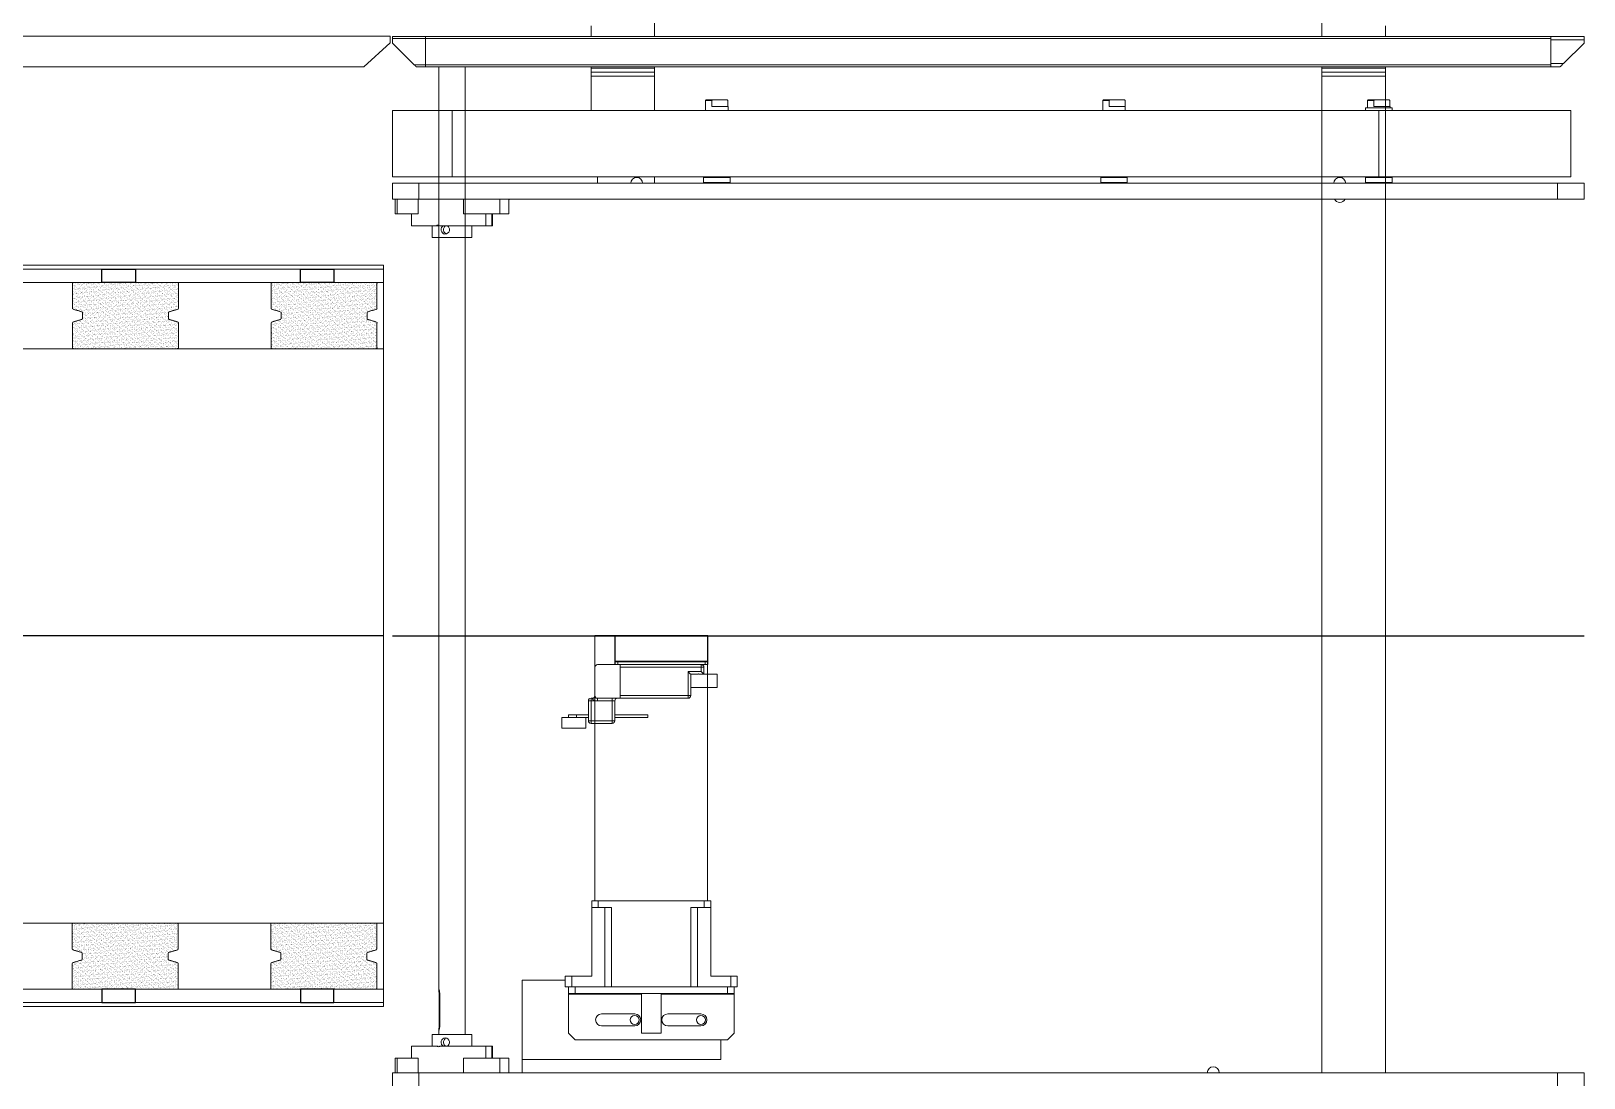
# Model space of a CAD drawing. Header units: millimetres. Extents: x -7602 to 9818, y -387 to 3388.
# Drawn here: x 2206 to 3379, y 15 to 806 of the extents above; entities that cross this region are included whole.
import ezdxf
from ezdxf.lldxf.tags import DXFTag

# ---------------------------------------------------------------- set-up
doc = ezdxf.new("R2010")
doc.units = ezdxf.units.MM
for name, pattern in [('DASHED', [0.75, 0.5, -0.25]), ('DASHED2', [0.375, 0.25, -0.125]), ('HIDDENX2', [0.75, 0.5, -0.25])]:
    doc.linetypes.add(name, pattern=pattern)
for name, color, linetype, lineweight in [('1', 1, 'Continuous', 20), ('2', 5, 'Continuous', 18), ('3', 3, 'HIDDENX2', 18), ('c', 32, 'Continuous', 18), ('LL', 2, 'DASHED', 18), ('空板返回层', 3, 'Continuous', 15), ('粗实线', 7, 'Continuous', 25)]:
    doc.layers.add(name, color=color, linetype=linetype, lineweight=lineweight)
doc.layers.add('l-wire-jj', color=2, linetype='Continuous')
tags = doc.linetypes.add('DIVIDE', pattern=[1.25, 0.5, -0.25, 0, -0.25, 0, -0.25]).pattern_tags.tags
tags[14:15] = [DXFTag(74, 4), DXFTag(75, 0), DXFTag(340, '0'), DXFTag(46, 1.0), DXFTag(50, 0.0), DXFTag(44, 0.0), DXFTag(45, 0.0)]
tags[12:13] = [DXFTag(74, 4), DXFTag(75, 0), DXFTag(340, '0'), DXFTag(46, 1.0), DXFTag(50, 0.0), DXFTag(44, 0.0), DXFTag(45, 0.0)]
tags[10:11] = [DXFTag(74, 4), DXFTag(75, 0), DXFTag(340, '0'), DXFTag(46, 1.0), DXFTag(50, 0.0), DXFTag(44, 0.0), DXFTag(45, 0.0)]
tags[8:9] = [DXFTag(74, 4), DXFTag(75, 0), DXFTag(340, '0'), DXFTag(46, 1.0), DXFTag(50, 0.0), DXFTag(44, 0.0), DXFTag(45, 0.0)]
tags[6:7] = [DXFTag(74, 4), DXFTag(75, 0), DXFTag(340, '0'), DXFTag(46, 1.0), DXFTag(50, 0.0), DXFTag(44, 0.0), DXFTag(45, 0.0)]
tags[4:5] = [DXFTag(74, 4), DXFTag(75, 0), DXFTag(340, '0'), DXFTag(46, 1.0), DXFTag(50, 0.0), DXFTag(44, 0.0), DXFTag(45, 0.0)]

# ---------------------------------------------------------------- blocks, each defined once
blk = doc.blocks.new('rthryth')
at = {"color": 7, "linetype": 'Continuous', "lineweight": 15}
for p, q in [((40998.2, 46768.9, -909), (40998.2, 46793.9, -909)), ((40998.2, 46793.9, -909), (40999.7, 46793.9, -909)), ((40999.7, 46768.9, -909), (40999.7, 46793.9, -909)), ((40999.7, 46793.9, -909), (41003.2, 46793.9, -909)), ((41019.7, 46777.4, -909), (41003.2, 46793.9, -909)), ((41054.2, 46793.9, -909), (41104.2, 46793.9, -909)), ((41054.2, 46793.9, -909), (41054.2, 46748.9, -909)), ((41104.2, 46793.9, -909), (41104.2, 46748.9, -909)), ((41121.2, 46793.9, -909), (41109.2, 46793.9, -909)), ((41109.2, 46793.9, -909), (41109.2, 46773.9, -909)), ((41121.2, 46773.9, -909), (41121.2, 46793.9, -909)), ((41121.2, 46791.8, -909), (41132.2, 46791.8, -909)), ((41121.2, 46790.3, -909), (41132.2, 46790.3, -909)), ((41132.2, 46790.3, -909), (41132.2, 46791.8, -909)), ((41132.2, 46774.4, -909), (41132.2, 46790.3, -909)), ((41770.2, 46791.8, -909), (41781.2, 46791.8, -909)), ((41770.2, 46791.8, -909), (41770.2, 46790.3, -909)), ((41781.2, 46790.3, -909), (41770.2, 46790.3, -909)), ((41770.2, 46790.3, -909), (41770.2, 46774.4, -909)), ((41793.2, 46793.9, -909), (41781.2, 46793.9, -909)), ((41781.2, 46793.9, -909), (41781.2, 46773.9, -909)), ((41019.7, 46768.9, -909), (41019.7, 46777.4, -909)), ((41021.2, 46768.9, -909), (41021.2, 46775.9, -909)), ((41132.2, 46779.4, -909), (41141.2, 46779.4, -909)), ((41141.2, 46760.7, -909), (41141.2, 46779.4, -909)), ((41761.2, 46779.4, -909), (41770.2, 46779.4, -909)), ((41761.2, 46779.4, -909), (41761.2, 46760.7, -909)), ((40998.2, 46768.9, -909), (40999.7, 46768.9, -909)), ((40999.7, 46768.9, -909), (40998.2, 46768.9, -909)), ((40998.2, 46768.9, -909), (40998.2, 45918.9, -909)), ((40999.7, 46768.9, -909), (41019.7, 46768.9, -909)), ((40999.7, 46768.9, -909), (40999.7, 45918.9, -909)), ((41019.7, 46768.9, -909), (41021.2, 46768.9, -909)), ((41019.7, 46768.9, -909), (41019.7, 45918.9, -909)), ((41021.2, 46768.9, -909), (41019.7, 46768.9, -909)), ((41021.2, 46768.9, -909), (41021.2, 45918.9, -909)), ((41109.2, 46773.9, -909), (41121.2, 46773.9, -909)), ((41109.2, 45913.9, -909), (41109.2, 46773.9, -909)), ((41121.2, 46774.4, -909), (41132.2, 46774.4, -909)), ((41121.2, 45913.9, -909), (41121.2, 46773.9, -909)), ((41141.2, 46763.9, -909), (41150.2, 46763.9, -909)), ((41150.2, 46763.9, -909), (41150.2, 46733.9, -909)), ((41752.2, 46763.9, -909), (41761.2, 46763.9, -909)), ((41752.2, 46734.9, -909), (41752.2, 46763.9, -909)), ((41781.2, 46774.4, -909), (41770.2, 46774.4, -909)), ((41781.2, 46773.9, -909), (41793.2, 46773.9, -909)), ((41781.2, 45913.9, -909), (41781.2, 46773.9, -909)), ((41021.2, 46758.9, -909), (41718.3, 46758.9, -909)), ((41104.2, 46758.9, -909), (41109.2, 46758.9, -909)), ((41141.2, 46759.3, -909), (41141.2, 46760.7, -909)), ((41141.2, 46723.3, -909), (41141.2, 46758, -909)), ((41721.2, 46758.7, -909), (41746.2, 46758.7, -909)), ((41746.2, 46758.2, -909), (41721.2, 46758.2, -909)), ((41749, 46758.9, -909), (41752.2, 46758.9, -909)), ((41761.2, 46760.7, -909), (41761.2, 46759.3, -909)), ((41761.2, 46758, -909), (41761.2, 46723.3, -909)), ((41054.2, 46748.9, -909), (41104.2, 46748.9, -909)), ((41054.2, 46748.9, -909), (41054.2, 46048.9, -909)), ((41104.2, 46748.9, -909), (41104.2, 46048.9, -909)), ((41121.2, 46740.3, -909), (41132.2, 46740.3, -909)), ((41132.2, 46712.7, -909), (41132.2, 46740.3, -909)), ((41781.2, 46740.3, -909), (41770.2, 46740.3, -909)), ((41770.2, 46740.3, -909), (41770.2, 46712.7, -909)), ((41752.2, 46738.9, -909), (41021.2, 46738.9, -909)), ((41150.2, 46733.9, -909), (41141.2, 46733.9, -909)), ((41752.2, 46733.9, -909), (41752.2, 46734.9, -909)), ((41761.2, 46733.9, -909), (41752.2, 46733.9, -909)), ((41141.2, 46723.3, -909), (41132.2, 46723.3, -909)), ((41141.2, 46718.7, -909), (41132.2, 46718.7, -909)), ((41141.2, 46718.4, -909), (41132.2, 46718.4, -909)), ((41141.2, 46718.7, -909), (41141.2, 46723.3, -909)), ((41141.2, 46718.4, -909), (41141.2, 46718.7, -909)), ((41770.2, 46723.3, -909), (41761.2, 46723.3, -909)), ((41761.2, 46718.7, -909), (41761.2, 46723.3, -909)), ((41770.2, 46718.7, -909), (41761.2, 46718.7, -909)), ((41761.2, 46718.7, -909), (41761.2, 46718.4, -909)), ((41770.2, 46718.4, -909), (41761.2, 46718.4, -909)), ((41121.2, 46712.7, -909), (41132.2, 46712.7, -909)), ((41132.2, 46706.1, -909), (41121.2, 46706.1, -909)), ((41132.2, 46706.1, -909), (41132.2, 46712.7, -909)), ((41781.2, 46712.7, -909), (41770.2, 46712.7, -909)), ((41770.2, 46712.7, -909), (41770.2, 46706.1, -909)), ((41781.2, 46706.1, -909), (41770.2, 46706.1, -909)), ((41781.2, 46695.9, -909), (41711.2, 46695.9, -909)), ((41711.2, 46663.4, -909), (41711.2, 46695.9, -909)), ((41771.2, 46695.9, -909), (41771.2, 46545.9, -909)), ((41512.8, 46660.9, -909), (41510.8, 46660.9, -909)), ((41510.8, 46660.9, -909), (41510.8, 46654.9, -909)), ((41512.8, 46665.9, -909), (41520.8, 46665.9, -909)), ((41512.8, 46652, -909), (41512.8, 46665.9, -909)), ((41520.8, 46647.9, -909), (41520.8, 46665.9, -909)), ((41708.2, 46663.4, -909), (41716.2, 46663.4, -909)), ((41708.2, 46658.4, -909), (41708.2, 46663.4, -909)), ((41708.2, 46658.4, -909), (41716.2, 46658.4, -909)), ((41708.2, 46643.4, -909), (41708.2, 46658.4, -909)), ((41716.2, 46660.9, -909), (41716.2, 46663.4, -909)), ((41721.2, 46660.9, -909), (41716.2, 46660.9, -909)), ((41716.2, 46660.9, -909), (41716.2, 46655.9, -909)), ((41721.2, 46655.9, -909), (41721.2, 46660.9, -909)), ((41721.2, 46660.9, -909), (41721.9, 46660.9, -909)), ((41721.9, 46660.9, -909), (41751.2, 46660.9, -909)), ((41751.2, 46660.9, -909), (41756.2, 46655.9, -909)), ((41510.8, 46654.9, -909), (41512.8, 46654.9, -909)), ((41510.8, 46645.9, -909), (41510.8, 46654.9, -909)), ((41512.8, 46652, -909), (41512.8, 46645.9, -909)), ((41520.8, 46647.9, -909), (41512.8, 46647.9, -909)), ((41716.2, 46655.9, -909), (41721.2, 46655.9, -909)), ((41716.2, 46655.9, -909), (41716.2, 46540.9, -909)), ((41721.2, 46655.9, -909), (41721.2, 46540.9, -909)), ((41756.2, 46655.9, -909), (41756.2, 46540.9, -909)), ((40998.2, 46643.9, -909), (40990.2, 46643.9, -909)), ((41022.2, 46643.9, -909), (41021.2, 46643.9, -909)), ((41022.2, 46595.9, -909), (41022.2, 46643.9, -909)), ((41025.2, 46643.9, -909), (41022.2, 46643.9, -909)), ((41025.2, 46595.9, -909), (41025.2, 46643.9, -909)), ((41028.2, 46643.9, -909), (41025.2, 46643.9, -909)), ((41028.2, 46595.9, -909), (41028.2, 46643.9, -909)), ((41054.2, 46643.9, -909), (41028.2, 46643.9, -909)), ((41109.2, 46638.9, -909), (41104.2, 46638.9, -909)), ((41450.8, 46640.9, -909), (41651.2, 46640.9, -909)), ((41450.8, 46640.9, -909), (41450.8, 46555.6, -909)), ((41472.8, 46638.9, -909), (41472.8, 46625.6, -909)), ((41474.8, 46640.9, -909), (41496.2, 46640.9, -909)), ((41500.2, 46643.9, -909), (41498.2, 46643.9, -909)), ((41498.2, 46643.9, -909), (41498.2, 46642.9, -909)), ((41500.2, 46638.9, -909), (41498.2, 46638.9, -909)), ((41498.2, 46638.9, -909), (41498.2, 46627.9, -909)), ((41500.2, 46645.9, -909), (41500.2, 46643.9, -909)), ((41510.8, 46645.9, -909), (41500.2, 46645.9, -909)), ((41500.2, 46643.9, -909), (41515.2, 46643.9, -909)), ((41500.2, 46638.9, -909), (41500.2, 46643.9, -909)), ((41500.2, 46627.9, -909), (41500.2, 46638.9, -909)), ((41512.8, 46645.9, -909), (41510.8, 46645.9, -909)), ((41515.2, 46645.9, -909), (41512.8, 46645.9, -909)), ((41515.2, 46645.9, -909), (41515.2, 46643.9, -909)), ((41515.2, 46643.9, -909), (41515.2, 46627.9, -909)), ((41517.2, 46643.9, -909), (41515.2, 46643.9, -909)), ((41517.2, 46627.9, -909), (41517.2, 46643.9, -909)), ((41656.2, 46643.4, -909), (41651.2, 46643.4, -909)), ((41651.2, 46643.4, -909), (41651.2, 46638.4, -909)), ((41651.2, 46638.4, -909), (41656.2, 46638.4, -909)), ((41651.2, 46558.4, -909), (41651.2, 46638.4, -909)), ((41656.2, 46638.4, -909), (41656.2, 46643.4, -909)), ((41656.2, 46643.4, -909), (41708.2, 46643.4, -909)), ((41656.2, 46628.4, -909), (41656.2, 46638.4, -909)), ((41736.7, 46610.9, -909), (41736.7, 46635.9, -909)), ((41745.7, 46635.9, -909), (41745.7, 46610.9, -909)), ((41472.8, 46626, -909), (41450.8, 46626, -909)), ((41450.8, 46625.6, -909), (41453.6, 46625.6, -909)), ((41453.6, 46625.6, -909), (41470.1, 46625.6, -909)), ((41470.1, 46625.6, -909), (41470.8, 46625.6, -909)), ((41470.1, 46625.6, -909), (41470.1, 46555.6, -909)), ((41472.8, 46625.6, -909), (41470.8, 46625.6, -909)), ((41470.8, 46625.6, -909), (41470.8, 46623.6, -909)), ((41470.8, 46623.6, -909), (41472.8, 46623.6, -909)), ((41470.8, 46623.6, -909), (41470.8, 46557.6, -909)), ((41472.8, 46623.6, -909), (41472.8, 46625.6, -909)), ((41472.8, 46623.6, -909), (41472.8, 46557.6, -909)), ((41498.2, 46625.4, -909), (41498.2, 46627.9, -909)), ((41500.2, 46627.9, -909), (41498.2, 46627.9, -909)), ((41498.2, 46625.4, -909), (41498.2, 46621.9, -909)), ((41500.2, 46627.9, -909), (41500.2, 46625.9, -909)), ((41515.2, 46627.9, -909), (41500.2, 46627.9, -909)), ((41500.2, 46625.9, -909), (41510.8, 46625.9, -909)), ((41510.8, 46626, -909), (41512.8, 46626, -909)), ((41510.8, 46600.9, -909), (41510.8, 46626, -909)), ((41512.8, 46626, -909), (41512.8, 46600.9, -909)), ((41512.8, 46625.9, -909), (41515.2, 46625.9, -909)), ((41515.2, 46627.9, -909), (41515.2, 46625.9, -909)), ((41517.2, 46627.9, -909), (41515.2, 46627.9, -909)), ((41656.2, 46633.4, -909), (41716.2, 46633.4, -909)), ((41656.2, 46628.4, -909), (41716.2, 46628.4, -909)), ((41716.2, 46568.4, -909), (41716.2, 46628.4, -909)), ((41474.8, 46621.9, -909), (41472.8, 46621.9, -909)), ((41474.8, 46560.6, -909), (41474.8, 46621.9, -909)), ((41474.8, 46621.9, -909), (41496.2, 46621.9, -909)), ((41496.2, 46621.9, -909), (41496.2, 46570.6, -909)), ((41498.2, 46621.9, -909), (41496.2, 46621.9, -909)), ((41498.2, 46621.3, -909), (41498.2, 46621.9, -909)), ((41498.2, 46570.6, -909), (41498.2, 46616, -909)), ((41512.8, 46600.9, -909), (41510.8, 46600.9, -909)), ((41721.2, 46605.9, -909), (41751.2, 46605.9, -909)), ((41751.2, 46590.9, -909), (41751.2, 46605.9, -909)), ((40998.2, 46595.9, -909), (40946.2, 46595.9, -909)), ((41022.2, 46595.9, -909), (41021.2, 46595.9, -909)), ((41025.2, 46595.9, -909), (41022.2, 46595.9, -909)), ((41028.2, 46595.9, -909), (41025.2, 46595.9, -909)), ((41054.2, 46595.9, -909), (41028.2, 46595.9, -909)), ((41109.2, 46595.9, -909), (41104.2, 46595.9, -909)), ((41751.2, 46590.9, -909), (41721.2, 46590.9, -909)), ((41736.7, 46560.9, -909), (41736.7, 46585.9, -909)), ((41745.7, 46585.9, -909), (41745.7, 46560.9, -909)), ((41496.2, 46570.6, -909), (41478, 46570.6, -909)), ((41478, 46570.6, -909), (41478, 46560.6, -909)), ((41480, 46568.6, -909), (41496.2, 46568.6, -909)), ((41480, 46564.2, -909), (41480, 46568.6, -909)), ((41490, 46568.6, -909), (41490, 46548.6, -909)), ((41496.2, 46568.6, -909), (41496.2, 46570.6, -909)), ((41498.2, 46570.6, -909), (41496.2, 46570.6, -909)), ((41656.2, 46568.4, -909), (41716.2, 46568.4, -909)), ((41656.2, 46558.4, -909), (41656.2, 46568.4, -909)), ((41046.7, 46557.4, -909), (41046.2, 46556.9, -909)), ((41046.2, 46556.9, -909), (41046.2, 46552.2, -909)), ((41046.7, 46552.6, -909), (41046.7, 46557.4, -909)), ((41046.7, 46557.4, -909), (41051.2, 46557.4, -909)), ((41051.2, 46552.6, -909), (41046.7, 46552.6, -909)), ((41051.2, 46557.4, -909), (41054.1, 46557.4, -909)), ((41051.2, 46557.4, -909), (41051.2, 46557.4, -909)), ((41051.2, 46540.4, -909), (41051.2, 46552.6, -909)), ((41054.1, 46540.4, -909), (41054.1, 46557.4, -909)), ((41054.1, 46557, -909), (41054.2, 46557, -909)), ((41104.2, 46558.4, -909), (41104.7, 46558.9, -909)), ((41104.7, 46558.9, -909), (41108.7, 46558.9, -909)), ((41104.7, 46538.9, -909), (41104.7, 46558.9, -909)), ((41108.7, 46558.9, -909), (41109.2, 46558.4, -909)), ((41108.7, 46558.9, -909), (41108.7, 46543, -909)), ((41651.2, 46555.9, -909), (41450.8, 46555.9, -909)), ((41450.8, 46555.6, -909), (41453.6, 46555.6, -909)), ((41453.6, 46555.6, -909), (41470.1, 46555.6, -909)), ((41470.1, 46555.6, -909), (41470.8, 46555.6, -909)), ((41472.8, 46557.6, -909), (41470.8, 46557.6, -909)), ((41470.8, 46557.6, -909), (41470.8, 46555.6, -909)), ((41470.8, 46555.6, -909), (41472.8, 46555.6, -909)), ((41472.8, 46555.6, -909), (41472.8, 46557.6, -909)), ((41474.8, 46560.6, -909), (41472.9, 46560.6, -909)), ((41474.8, 46560.6, -909), (41474.8, 46558.6, -909)), ((41478, 46560.6, -909), (41474.8, 46560.6, -909)), ((41474.8, 46558.6, -909), (41480, 46558.6, -909)), ((41480, 46558.6, -909), (41480, 46561.1, -909)), ((41480, 46548.6, -909), (41480, 46558.6, -909)), ((41656.2, 46558.4, -909), (41651.2, 46558.4, -909)), ((41651.2, 46558.4, -909), (41651.2, 46553.4, -909)), ((41651.2, 46553.4, -909), (41656.2, 46553.4, -909)), ((41656.2, 46563.4, -909), (41716.2, 46563.4, -909)), ((41656.2, 46553.4, -909), (41656.2, 46558.4, -909)), ((41656.2, 46553.4, -909), (41708.2, 46553.4, -909)), ((41708.2, 46538.4, -909), (41708.2, 46553.4, -909)), ((41046.2, 46552.2, -909), (41046.2, 46541, -909)), ((41046.7, 46540.5, -909), (41046.2, 46541, -909)), ((41054.2, 46540.8, -909), (41054.1, 46540.8, -909)), ((41108.7, 46543, -909), (41108.7, 46538.9, -909)), ((41480, 46548.6, -909), (41490, 46548.6, -909)), ((41721.2, 46540.9, -909), (41716.2, 46540.9, -909)), ((41716.2, 46540.9, -909), (41716.2, 46535.9, -909)), ((41721.2, 46535.9, -909), (41721.2, 46540.9, -909)), ((41756.2, 46540.9, -909), (41751.2, 46535.9, -909)), ((41771.2, 46545.9, -909), (41756.2, 46545.9, -909)), ((41046.7, 46540.5, -909), (41051.2, 46540.5, -909)), ((41054.1, 46540.4, -909), (41051.2, 46540.4, -909)), ((41104.7, 46538.9, -909), (41104.2, 46539.4, -909)), ((41108.7, 46538.9, -909), (41104.7, 46538.9, -909)), ((41109.2, 46539.4, -909), (41108.7, 46538.9, -909)), ((41708.2, 46538.4, -909), (41716.2, 46538.4, -909)), ((41708.2, 46533.4, -909), (41708.2, 46538.4, -909)), ((41708.2, 46533.4, -909), (41716.2, 46533.4, -909)), ((41716.2, 46533.4, -909), (41716.2, 46535.9, -909)), ((41716.2, 46535.9, -909), (41721.2, 46535.9, -909)), ((41721.2, 46535.9, -909), (41721.9, 46535.9, -909)), ((41721.9, 46535.9, -909), (41751.2, 46535.9, -909)), ((41046.7, 46257.4, -909), (41046.2, 46256.9, -909)), ((41046.2, 46256.9, -909), (41046.2, 46252.2, -909)), ((41046.2, 46252.2, -909), (41046.2, 46241, -909)), ((41046.7, 46252.6, -909), (41046.7, 46257.4, -909)), ((41046.7, 46257.4, -909), (41051.2, 46257.4, -909)), ((41051.2, 46252.6, -909), (41046.7, 46252.6, -909)), ((41051.2, 46257.4, -909), (41054.1, 46257.4, -909)), ((41051.2, 46257.4, -909), (41051.2, 46257.4, -909)), ((41051.2, 46240.4, -909), (41051.2, 46252.6, -909)), ((41054.1, 46240.4, -909), (41054.1, 46257.4, -909)), ((41054.1, 46257, -909), (41054.2, 46257, -909)), ((41104.2, 46258.4, -909), (41104.7, 46258.9, -909)), ((41104.7, 46258.9, -909), (41108.7, 46258.9, -909)), ((41104.7, 46238.9, -909), (41104.7, 46258.9, -909)), ((41108.7, 46258.9, -909), (41109.2, 46258.4, -909)), ((41108.7, 46258.9, -909), (41108.7, 46243, -909)), ((41046.7, 46240.5, -909), (41046.2, 46241, -909)), ((41046.7, 46240.5, -909), (41051.2, 46240.5, -909)), ((41054.1, 46240.4, -909), (41051.2, 46240.4, -909)), ((41054.2, 46240.8, -909), (41054.1, 46240.8, -909)), ((41104.7, 46238.9, -909), (41104.2, 46239.4, -909)), ((41108.7, 46238.9, -909), (41104.7, 46238.9, -909)), ((41108.7, 46243, -909), (41108.7, 46238.9, -909)), ((41109.2, 46239.4, -909), (41108.7, 46238.9, -909)), ((41054.2, 46148.9, -909), (41054.2, 45903.9, -909)), ((41104.2, 46148.9, -909), (41104.2, 45903.9, -909)), ((40998.2, 46091.9, -909), (40946.2, 46091.9, -909)), ((41022.2, 46091.9, -909), (41021.2, 46091.9, -909)), ((41781.2, 46091.9, -909), (41021.2, 46091.9, -909)), ((41022.2, 46091.9, -909), (41022.2, 46043.9, -909)), ((41025.2, 46091.9, -909), (41022.2, 46091.9, -909)), ((41025.2, 46091.9, -909), (41025.2, 46043.9, -909)), ((41028.2, 46091.9, -909), (41025.2, 46091.9, -909)), ((41028.2, 46091.9, -909), (41028.2, 46043.9, -909)), ((41054.2, 46091.9, -909), (41028.2, 46091.9, -909)), ((41109.2, 46091.9, -909), (41104.2, 46091.9, -909)), ((41046.7, 46057.4, -909), (41046.2, 46056.9, -909)), ((41046.2, 46056.9, -909), (41046.2, 46052.2, -909)), ((41046.2, 46052.2, -909), (41046.2, 46041, -909)), ((41046.7, 46052.6, -909), (41046.7, 46057.4, -909)), ((41046.7, 46057.4, -909), (41051.2, 46057.4, -909)), ((41051.2, 46052.6, -909), (41046.7, 46052.6, -909)), ((41051.2, 46057.4, -909), (41052.2, 46057.4, -909)), ((41051.2, 46057.4, -909), (41051.2, 46057.4, -909)), ((41051.2, 46040.4, -909), (41051.2, 46052.6, -909)), ((41052.2, 46058.9, -909), (41054.2, 46058.9, -909)), ((41052.2, 46048.9, -909), (41052.2, 46058.9, -909)), ((41052.2, 46038.9, -909), (41052.2, 46048.9, -909)), ((41054.2, 46048.9, -909), (41104.2, 46048.9, -909)), ((41104.2, 46058.4, -909), (41104.7, 46058.9, -909)), ((41104.7, 46058.9, -909), (41108.7, 46058.9, -909)), ((41104.7, 46038.9, -909), (41104.7, 46058.9, -909)), ((41108.7, 46058.9, -909), (41109.2, 46058.4, -909)), ((41108.7, 46058.9, -909), (41108.7, 46043, -909)), ((40998.2, 46043.9, -909), (40990.2, 46043.9, -909)), ((41022.2, 46043.9, -909), (41021.2, 46043.9, -909)), ((41781.2, 46043.9, -909), (41021.2, 46043.9, -909)), ((41025.2, 46043.9, -909), (41022.2, 46043.9, -909)), ((41028.2, 46043.9, -909), (41025.2, 46043.9, -909)), ((41046.2, 46043.9, -909), (41028.2, 46043.9, -909)), ((41046.7, 46040.5, -909), (41046.2, 46041, -909)), ((41046.7, 46040.5, -909), (41051.2, 46040.5, -909)), ((41052.2, 46040.4, -909), (41051.2, 46040.4, -909)), ((41054.2, 46038.9, -909), (41052.2, 46038.9, -909)), ((41104.7, 46038.9, -909), (41104.2, 46039.4, -909)), ((41108.7, 46038.9, -909), (41104.7, 46038.9, -909)), ((41108.7, 46043, -909), (41108.7, 46038.9, -909)), ((41109.2, 46039.4, -909), (41108.7, 46038.9, -909)), ((40998.2, 45918.9, -909), (40998.2, 45893.9, -909)), ((40999.7, 45918.9, -909), (40998.2, 45918.9, -909)), ((41019.7, 45918.9, -909), (40999.7, 45918.9, -909)), ((41000.7, 45918.9, -909), (41000.7, 45893.9, -909)), ((41018.7, 45909.4, -909), (41003.2, 45893.9, -909)), ((41018.7, 45918.9, -909), (41018.7, 45909.4, -909)), ((41021.2, 45918.9, -909), (41019.7, 45918.9, -909)), ((41021.2, 45918.9, -909), (41021.2, 45911.9, -909)), ((41121.2, 45913.9, -909), (41109.2, 45913.9, -909)), ((41109.2, 45913.9, -909), (41109.2, 45893.9, -909)), ((41121.2, 45893.9, -909), (41121.2, 45913.9, -909)), ((41793.2, 45913.9, -909), (41781.2, 45913.9, -909)), ((41781.2, 45913.9, -909), (41781.2, 45893.9, -909)), ((41104.2, 45903.9, -909), (41054.2, 45903.9, -909)), ((41000.7, 45893.9, -909), (40998.2, 45893.9, -909)), ((41003.2, 45893.9, -909), (41000.7, 45893.9, -909)), ((41109.2, 45893.9, -909), (41121.2, 45893.9, -909)), ((41781.2, 45893.9, -909), (41793.2, 45893.9, -909))]:
    blk.add_line(p, q, dxfattribs=at)
at = {"color": 1}
blk.add_line((41451.2, 45893.9, -909), (41451.2, 46793.9, -909), dxfattribs=at)
at = {"color": 8, "linetype": 'Continuous', "lineweight": 15}
for p, q in [((41721.2, 46758.2, -909), (41721.2, 46758.7, -909)), ((41746.2, 46758.2, -909), (41746.2, 46758.7, -909)), ((41721.9, 46660.9, -909), (41721.9, 46605.9, -909)), ((41721.9, 46590.9, -909), (41721.9, 46535.9, -909))]:
    blk.add_line(p, q, dxfattribs=at)
at = {"color": 7, "linetype": 'Continuous', "lineweight": 15, "elevation": -909}
for points in [[(41141.2, 46755.4), (41141.8, 46756.2), (41142.7, 46756.8), (41143.7, 46757), (41144.8, 46757), (41145.8, 46756.7), (41146.7, 46756), (41147.3, 46755.2), (41147.5, 46754.2), (41147.3, 46753.1), (41146.8, 46752.2), (41146, 46751.4), (41145, 46750.9), (41144.2, 46750.8), (41144.2, 46750.8)], [(41761.2, 46752.9), (41761.2, 46752.7), (41760.6, 46751.9), (41759.7, 46751.2), (41758.6, 46750.9), (41757.5, 46750.9), (41756.5, 46751.3), (41755.6, 46752), (41755.1, 46752.9), (41754.8, 46754), (41755, 46755), (41755.5, 46755.9), (41756.3, 46756.6), (41757.3, 46757), (41758.2, 46757.1), (41758.2, 46757.1)], [(41122.2, 46706.1), (41121.6, 46705.7), (41121.2, 46705.4)], [(41480, 46568.6), (41480, 46568.7), (41479.9, 46568.8), (41479.7, 46569), (41479.5, 46569.2), (41479.2, 46569.5), (41478.8, 46569.9), (41478.4, 46570.3), (41478, 46570.6)], [(41480, 46558.6), (41480, 46558.7), (41479.9, 46558.8), (41479.7, 46559), (41479.5, 46559.2), (41479.2, 46559.5), (41478.8, 46559.9), (41478.4, 46560.3), (41478, 46560.6)]]:
    blk.add_lwpolyline(points, dxfattribs=at)
at = {"color": 7, "linetype": 'Continuous', "lineweight": 15}
for centre in [(41741.2, 46610.9, -909), (41741.2, 46560.9, -909)]:
    blk.add_circle(centre, 3.4, dxfattribs=at)
for centre, radius, start, end in [((41474.8, 46638.9, -909), 2, 90, 180), ((41496.2, 46642.9, -909), 2, 270, 0), ((41496.2, 46638.9, -909), 2, 68.4053, 90), ((41500.2, 46643.9, -909), 2, 90, 180), ((41515.2, 46643.9, -909), 2, 0, 90), ((41741.2, 46635.9, -909), 4.5, 0, 180), ((41500.2, 46623.9, -909), 2, 90, 180), ((41515.2, 46627.9, -909), 2, 270, 0), ((41109.2, 46609.4, -909), 4.5, 90, 270), ((41741.2, 46610.9, -909), 4.5, 180, 0), ((41741.2, 46585.9, -909), 4.5, 0, 180), ((41496.2, 46570.6, -909), 2, 270, 0), ((41474.8, 46560.6, -909), 2, 188.7428, 270), ((41741.2, 46560.9, -909), 4.5, 180, 0), ((41781.2, 46173.9, -909), 4.5, 90, 270), ((41109.2, 46078.4, -909), 4.5, 90, 270), ((41119.2, 46078.4, -909), 4.5, 296.3878, 63.6122)]:
    blk.add_arc(centre, radius, start, end, dxfattribs=at)
for points, knots in [([(41019.7, 46777.4, -909), (41019.7, 46777.4, -909), (41019.9, 46777.2, -909), (41020.2, 46776.9, -909), (41020.4, 46776.7, -909), (41020.7, 46776.4, -909), (41020.8, 46776.3, -909), (41021, 46776.1, -909), (41021.1, 46776, -909), (41021.1, 46776, -909), (41021.2, 46775.9, -909), (41021.2, 46775.9, -909)], [0, 0, 0, 0, 0.131345, 0.262713, 0.394134, 0.523253, 0.630106, 0.720921, 0.799541, 0.941331, 1, 1, 1, 1]), ([(41141.2, 46758, -909), (41141, 46758.4, -909), (41140.8, 46759, -909), (41140.8, 46760, -909), (41141.1, 46760.5, -909), (41141.2, 46760.7, -909)], [0, 0, 0, 0, 0.377221, 0.75446, 1, 1, 1, 1]), ([(41141.2, 46753.6, -909), (41141.3, 46753.9, -909), (41141.7, 46754.4, -909), (41142.5, 46755, -909), (41143.6, 46755.3, -909), (41144.7, 46755.3, -909), (41145.8, 46755, -909), (41146.6, 46754.4, -909), (41147.2, 46753.8, -909), (41147.3, 46753.3, -909), (41147.3, 46753.1, -909)], [0, 0, 0, 0, 0.121032, 0.259118, 0.399066, 0.532707, 0.661858, 0.79513, 0.934734, 1, 1, 1, 1]), ([(41144.2, 46750.8, -909), (41143.8, 46750.9, -909), (41143, 46750.9, -909), (41142.1, 46751.5, -909), (41141.4, 46752.2, -909), (41141.2, 46752.7, -909), (41141.2, 46752.8, -909)], [0, 0, 0, 0, 0.286352, 0.572531, 0.863168, 1, 1, 1, 1]), ([(41721.2, 46758.2, -909), (41720.8, 46758.2, -909), (41720.2, 46758.2, -909), (41719.3, 46758.4, -909), (41718.6, 46758.6, -909), (41718.2, 46758.8, -909), (41718.1, 46758.9, -909), (41718.4, 46759, -909), (41718.9, 46758.9, -909), (41719.7, 46758.8, -909), (41720.5, 46758.7, -909), (41721, 46758.7, -909), (41721.2, 46758.7, -909)], [0, 0, 0, 0, 0.104039, 0.20796, 0.314867, 0.423939, 0.529875, 0.632456, 0.736264, 0.844075, 0.952871, 1, 1, 1, 1]), ([(41746.2, 46758.7, -909), (41746.5, 46758.7, -909), (41747.1, 46758.7, -909), (41748, 46758.8, -909), (41748.7, 46758.9, -909), (41749, 46758.9, -909), (41749.1, 46758.9, -909)], [0, 0, 0, 0, 0.245406, 0.490529, 0.742704, 1, 1, 1, 1]), ([(41749.1, 46758.9, -909), (41749.1, 46758.9, -909), (41749.2, 46758.9, -909), (41748.9, 46758.7, -909), (41748.4, 46758.5, -909), (41747.6, 46758.3, -909), (41746.8, 46758.2, -909), (41746.3, 46758.2, -909), (41746.2, 46758.2, -909)], [0, 0, 0, 0, 0.059797, 0.264955, 0.472565, 0.68817, 0.905748, 1, 1, 1, 1]), ([(41755, 46753.2, -909), (41755.1, 46753.5, -909), (41755.3, 46754.1, -909), (41756.1, 46754.7, -909), (41757, 46755.2, -909), (41757.8, 46755.3, -909), (41758.2, 46755.3, -909)], [0, 0, 0, 0, 0.217713, 0.476103, 0.744414, 1, 1, 1, 1]), ([(41758.2, 46757.1, -909), (41758.5, 46757, -909), (41759.3, 46757, -909), (41760.2, 46756.5, -909), (41760.9, 46755.9, -909), (41761.1, 46755.4, -909), (41761.2, 46755.3, -909)], [0, 0, 0, 0, 0.286353, 0.572532, 0.863169, 1, 1, 1, 1]), ([(41758.2, 46755.3, -909), (41758.5, 46755.3, -909), (41759.2, 46755.2, -909), (41760.2, 46754.8, -909), (41760.9, 46754.2, -909), (41761.1, 46753.7, -909), (41761.2, 46753.6, -909)], [0, 0, 0, 0, 0.279736, 0.559096, 0.848361, 1, 1, 1, 1]), ([(41761.2, 46760.7, -909), (41761.3, 46760.4, -909), (41761.5, 46759.7, -909), (41761.5, 46758.8, -909), (41761.2, 46758.2, -909), (41761.2, 46758, -909)], [0, 0, 0, 0, 0.377214, 0.75446, 1, 1, 1, 1]), ([(41498.2, 46639.9, -909), (41498.1, 46640, -909), (41497.9, 46640.3, -909), (41497.5, 46640.6, -909), (41497.1, 46640.7, -909), (41497, 46640.8, -909)], [0, 0, 0, 0, 0.345326, 0.690214, 1, 1, 1, 1]), ([(41498.2, 46642.9, -909), (41498.3, 46642.9, -909), (41498.3, 46642.9, -909), (41498.5, 46642.9, -909), (41498.7, 46642.8, -909), (41498.9, 46642.7, -909), (41499.2, 46642.4, -909), (41499.6, 46642, -909), (41499.9, 46641.2, -909), (41500.2, 46640.1, -909), (41500.2, 46639.4, -909), (41500.2, 46638.9, -909)], [0, 0, 0, 0, 0.112535, 0.201808, 0.226317, 0.305773, 0.344803, 0.469108, 0.611406, 0.790077, 1, 1, 1, 1]), ([(41498.2, 46639.9, -909), (41498.2, 46639.6, -909), (41498.2, 46639.3, -909), (41498.2, 46638.9, -909), (41498.2, 46638.9, -909)], [0, 0, 0, 0, 0.993071, 1, 1, 1, 1]), ([(41498.2, 46621.3, -909), (41498.2, 46621.3, -909), (41498.2, 46621, -909), (41498.2, 46620.2, -909), (41498, 46618.8, -909), (41498.1, 46617.3, -909), (41498.2, 46616.4, -909), (41498.2, 46616, -909), (41498.2, 46616, -909)], [0, 0, 0, 0, 0.001696, 0.214431, 0.471592, 0.728526, 0.998304, 1, 1, 1, 1]), ([(41480, 46561.1, -909), (41480, 46561.3, -909), (41480, 46561.6, -909), (41479.9, 46562.3, -909), (41479.9, 46563, -909), (41480, 46563.7, -909), (41480, 46564, -909), (41480, 46564.2, -909)], [0, 0, 0, 0, 0.1957826, 0.3910642, 0.5911052, 0.7797224, 1, 1, 1, 1]), ([(41046.2, 46552.2, -909), (41046.2, 46552.2, -909), (41046.3, 46552.3, -909), (41046.5, 46552.5, -909), (41046.7, 46552.6, -909)], [0, 0, 0, 0, 0.010161, 1, 1, 1, 1]), ([(41472.9, 46560.3, -909), (41472.9, 46560.4, -909), (41472.9, 46560.4, -909), (41472.9, 46560.5, -909), (41472.9, 46560.6, -909), (41472.9, 46560.6, -909)], [0, 0, 0, 0, 0.380757, 0.76237, 1, 1, 1, 1]), ([(41046.2, 46252.2, -909), (41046.2, 46252.2, -909), (41046.3, 46252.3, -909), (41046.5, 46252.5, -909), (41046.7, 46252.6, -909)], [0, 0, 0, 0, 0.010161, 1, 1, 1, 1]), ([(41046.2, 46052.2, -909), (41046.2, 46052.2, -909), (41046.3, 46052.3, -909), (41046.5, 46052.5, -909), (41046.7, 46052.6, -909)], [0, 0, 0, 0, 0.0101673, 1, 1, 1, 1]), ([(41021.2, 45911.9, -909), (41021.1, 45911.9, -909), (41021.1, 45911.9, -909), (41020.9, 45911.7, -909), (41020.5, 45911.3, -909), (41020.1, 45910.9, -909), (41019.7, 45910.5, -909), (41019.2, 45910, -909), (41018.9, 45909.7, -909), (41018.7, 45909.4, -909)], [0, 0, 0, 0, 0.139753, 0.278864, 0.375906, 0.571271, 0.688331, 0.80533, 1, 1, 1, 1])]:
    blk.add_open_spline(points, degree=3, knots=knots, dxfattribs=at)
blk = doc.blocks.new('gh')
h = blk.add_hatch()
h.set_pattern_fill('AR-SAND', color=4, scale=0.05, style=0)
edge = h.paths.add_edge_path(flags=0)
edge.add_arc((291448.5, 65869.2), 0.75, 270, 360)
edge.add_line((291449.2, 65869.2), (291449.2, 65887.8))
edge.add_arc((291448.5, 65887.8), 0.75, 0, 73.3008)
edge.add_line((291448.7, 65888.6), (291442.3, 65890.5))
edge.add_arc((291442.5, 65891.2), 0.75, 180, 253.3008, ccw=False)
edge.add_line((291441.7, 65891.2), (291441.7, 65895.6))
edge.add_arc((291442.5, 65895.6), 0.75, 106.6992, 180, ccw=False)
edge.add_line((291442.3, 65896.3), (291448.7, 65898.2))
edge.add_arc((291448.5, 65899), 0.75, 286.6992, 360)
edge.add_line((291449.2, 65899), (291449.2, 65917.7))
edge.add_arc((291448.5, 65917.7), 0.75, 0, 90)
edge.add_line((291448.5, 65918.4), (291409.2, 65918.4))
edge.add_line((291409.2, 65918.4), (291370, 65918.4))
edge.add_arc((291370, 65917.7), 0.75, 90, 180)
edge.add_line((291369.2, 65917.7), (291369.2, 65899))
edge.add_arc((291370, 65899), 0.75, 180, 253.3008)
edge.add_line((291369.8, 65898.2), (291376.2, 65896.3))
edge.add_arc((291376, 65895.6), 0.75, 0, 73.3008, ccw=False)
edge.add_line((291376.7, 65895.6), (291376.7, 65891.2))
edge.add_arc((291376, 65891.2), 0.75, 286.6992, 360, ccw=False)
edge.add_line((291376.2, 65890.5), (291369.8, 65888.6))
edge.add_arc((291370, 65887.8), 0.75, 106.6992, 180)
edge.add_line((291369.2, 65887.8), (291369.2, 65869.2))
edge.add_arc((291370, 65869.2), 0.75, 180, 270)
edge.add_line((291370, 65868.4), (291409.2, 65868.4))
edge.add_line((291409.2, 65868.4), (291448.5, 65868.4))
at = {"layer": '3', "lineweight": 0}
for p, q in [((291369.2, 65917.7), (291369.2, 65899)), ((291449.2, 65917.7), (291449.2, 65899)), ((291369.8, 65898.2), (291376.2, 65896.3)), ((291376.7, 65895.6), (291376.7, 65891.2)), ((291441.7, 65895.6), (291441.7, 65891.2)), ((291448.7, 65898.2), (291442.3, 65896.3)), ((291369.2, 65887.8), (291369.2, 65869.2)), ((291376.2, 65890.5), (291369.8, 65888.6)), ((291442.3, 65890.5), (291448.7, 65888.6)), ((291449.2, 65887.8), (291449.2, 65869.2))]:
    blk.add_line(p, q, dxfattribs=at)
for centre, start, end in [((291370, 65917.7), 90, 180), ((291448.5, 65917.7), 0, 90), ((291370, 65899), 180, 253.3008), ((291376, 65895.6), 0, 73.3008), ((291442.5, 65895.6), 106.6992, 180), ((291448.5, 65899), 286.6992, 360), ((291370, 65887.8), 106.6992, 180), ((291376, 65891.2), 286.6992, 360), ((291442.5, 65891.2), 180, 253.3008), ((291448.5, 65887.8), 0, 73.3008), ((291370, 65869.2), 180, 270), ((291448.5, 65869.2), 270, 0)]:
    blk.add_arc(centre, 0.75, start, end, dxfattribs=at)
at = {"layer": 'Defpoints', "color": 3, "linetype": 'DASHED', "lineweight": 0}
for p in [(291369.5, 65898.4), (291449, 65898.4)]:
    blk.add_point(p, dxfattribs=at)
at = {"layer": '粗实线', "lineweight": 0}
for p, q in [((291404.2, 65918.4), (291370, 65918.4)), ((291448.5, 65918.4), (291370, 65918.4)), ((291370, 65868.4), (291404.2, 65868.4)), ((291370, 65868.4), (291448.5, 65868.4))]:
    blk.add_line(p, q, dxfattribs=at)
blk = doc.blocks.new('erhgrth')
at = {"color": 1}
blk.add_line((23774.2, 98991.4, -468.3), (23774.2, 98001.4, -468.3), dxfattribs=at)
at = {"color": 1, "elevation": -888.1}
for points in [[(23497.2, 98953.9), (23507.2, 98953.9), (23507.2, 98928.5), (23497.2, 98928.5)], [(24051.2, 98953.9), (24041.2, 98953.9), (24041.2, 98928.5), (24051.2, 98928.5)], [(23497.2, 98803.9), (23507.2, 98803.9), (23507.2, 98778.5), (23497.2, 98778.5)], [(24051.2, 98803.9), (24041.2, 98803.9), (24041.2, 98778.5), (24051.2, 98778.5)], [(23497.2, 98653.9), (23507.2, 98653.9), (23507.2, 98628.5), (23497.2, 98628.5)], [(24051.2, 98653.9), (24041.2, 98653.9), (24041.2, 98628.5), (24051.2, 98628.5)], [(23497.2, 98503.9), (23507.2, 98503.9), (23507.2, 98478.5), (23497.2, 98478.5)], [(24051.2, 98503.9), (24041.2, 98503.9), (24041.2, 98478.5), (24051.2, 98478.5)], [(23497.2, 98353.9), (23507.2, 98353.9), (23507.2, 98328.5), (23497.2, 98328.5)], [(24051.2, 98353.9), (24041.2, 98353.9), (24041.2, 98328.5), (24051.2, 98328.5)], [(23497.2, 98203.9), (23507.2, 98203.9), (23507.2, 98178.5), (23497.2, 98178.5)], [(24051.2, 98203.9), (24041.2, 98203.9), (24041.2, 98178.5), (24051.2, 98178.5)]]:
    blk.add_lwpolyline(points, close=True, dxfattribs=at)
at = {"layer": '1', "lineweight": 0}
for p, q in [((23617.4, 98220.7, -888.1), (23684.2, 98220.7, -888.1)), ((23583.1, 98183.9, -888.1), (23625.4, 98183.9, -888.1)), ((23605.3, 98183.9, -888.1), (23718, 98183.9, -888.1)), ((23690.7, 98178.5, -888.1), (23690.7, 98189.2, -888.1)), ((23617.4, 98147.2, -888.1), (23684.2, 98147.2, -888.1)), ((23500.5, 98073.9, -888.1), (23485.3, 98073.9, -888.1)), ((24047.9, 98073.9, -888.1), (24063.1, 98073.9, -888.1)), ((23500.5, 98018.9, -888.1), (23485.3, 98018.9, -888.1)), ((24047.9, 98018.9, -888.1), (24063.1, 98018.9, -888.1))]:
    blk.add_line(p, q, dxfattribs=at)
at = {"layer": '2', "color": 3, "linetype": 'Continuous', "lineweight": 0}
for p, q in [((23494.2, 98001.4, -96.4), (23494.2, 98991.4, -1536.9)), ((24054.2, 98001.4, -96.4), (24054.2, 98991.4, -1536.9))]:
    blk.add_line(p, q, dxfattribs=at)
at = {"layer": '2', "lineweight": 0}
for p, q in [((23621.2, 98224.2, -888.1), (23681.2, 98224.2, -888.1)), ((23621.2, 98217.2, -888.1), (23681.2, 98217.2, -888.1)), ((23589.2, 98187.4, -888.1), (23614.2, 98187.4, -888.1)), ((23614.2, 98189.9, -888.1), (23614.2, 98187.4, -888.1)), ((23621.2, 98150.7, -888.1), (23681.2, 98150.7, -888.1)), ((23621.2, 98143.7, -888.1), (23681.2, 98143.7, -888.1))]:
    blk.add_line(p, q, dxfattribs=at)
at = {"layer": '2', "linetype": 'Continuous', "lineweight": 0}
for p, q in [((23494.2, 98081.4, -888.1), (23490.2, 98081.4, -888.1)), ((23490.2, 98081.4, -888.1), (23490.2, 98011.4, -888.1)), ((23492.2, 98081.4, -888.1), (23492.2, 98011.4, -888.1)), ((24054.2, 98081.4, -888.1), (24058.2, 98081.4, -888.1)), ((24056.2, 98081.4, -888.1), (24056.2, 98011.4, -888.1)), ((24058.2, 98081.4, -888.1), (24058.2, 98011.4, -888.1)), ((23497.2, 98067.4, -888.1), (23494.2, 98067.4, -888.1)), ((23485.2, 98059.9, -888.1), (23475.2, 98059.9, -888.1)), ((23475.2, 98059.9, -888.1), (23475.2, 98032.9, -888.1)), ((23485.2, 98064.4, -888.1), (23485.2, 98028.4, -888.1)), ((24063.2, 98064.4, -888.1), (24063.2, 98028.4, -888.1)), ((24063.2, 98059.9, -888.1), (24073.2, 98059.9, -888.1)), ((24073.2, 98059.9, -888.1), (24073.2, 98032.9, -888.1)), ((23485.2, 98032.9, -888.1), (23475.2, 98032.9, -888.1)), ((24063.2, 98032.9, -888.1), (24073.2, 98032.9, -888.1)), ((23497.2, 98025.4, -888.1), (23494.2, 98025.4, -888.1)), ((23494.2, 98011.4, -888.1), (23490.2, 98011.4, -888.1)), ((24054.2, 98011.4, -888.1), (24058.2, 98011.4, -888.1))]:
    blk.add_line(p, q, dxfattribs=at)
for centre, start, end in [((23491.4, 98056, -888.1), 96.9101, 126.6927), ((23492.9, 98056, -888.1), 53.3073, 83.0899), ((24055.4, 98056, -888.1), 96.9101, 126.6927), ((24056.9, 98056, -888.1), 53.3073, 83.0899), ((23491.4, 98036.8, -888.1), 233.3073, 263.0899), ((23492.9, 98036.8, -888.1), 276.9101, 306.6927), ((24055.4, 98036.8, -888.1), 233.3073, 263.0899), ((24056.9, 98036.8, -888.1), 276.9101, 306.6927)]:
    blk.add_arc(centre, 10.5, start, end, dxfattribs=at)
at = {"layer": '3', "lineweight": 0}
for p, q in [((23991.2, 98990, -600.2), (23991.2, 98985.2, -600.2)), ((24041.2, 98985.2, -600.2), (24041.2, 98990, -600.2)), ((23589.2, 98189.9, -888.1), (23616.2, 98189.9, -888.1)), ((23589.2, 98177.9, -888.1), (23616.2, 98177.9, -888.1)), ((23507.2, 98006.4, -888.1), (23507.2, 98001.6, -888.1)), ((23557.2, 98001.6, -888.1), (23557.2, 98006.4, -888.1))]:
    blk.add_line(p, q, dxfattribs=at)
at = {"layer": 'c', "color": 6, "linetype": 'DIVIDE', "lineweight": 0}
blk.add_line((23606.2, 98211.2, -888.1), (23606.2, 98008.7, -888.1), dxfattribs=at)
at = {"layer": 'c', "lineweight": 0}
blk.add_line((23494.2, 98046.4, -287.8), (24054.2, 98046.4, -287.8), dxfattribs=at)
at = {"layer": 'l-wire-jj', "color": 4}
blk.add_line((24054.2, 98001.4), (23494.2, 98001.4), dxfattribs=at)
at = {"layer": 'LL', "color": 4, "lineweight": 0}
for p, q in [((23497.2, 98066.9, -888.1), (23507.2, 98066.9, -888.1)), ((24041.2, 98066.9, -888.1), (24051.2, 98066.9, -888.1))]:
    blk.add_line(p, q, dxfattribs=at)
at = {"layer": '空板返回层', "ltscale": 0.5}
blk.add_line((23494.2, 98991.4, 106.8), (24054.2, 98991.4, -1043.4), dxfattribs=at)
at = {"layer": '粗实线', "lineweight": 0}
for p, q in [((23497.2, 98001.4, -96.4), (23497.2, 98991.4, -1536.9)), ((23507.2, 98001.4, -888.1), (23507.2, 98991.4, -888.1)), ((23557.2, 98991.4, -888.1), (23557.2, 98001.4, -888.1)), ((24041.2, 98991.4, -1392.8), (23991.2, 98991.4, -1392.8)), ((23991.2, 98991.4, -1392.8), (23991.2, 98001.4, -1392.8)), ((24041.2, 98001.4, -1392.8), (24041.2, 98991.4, -1392.8)), ((24051.2, 98001.4, -96.4), (24051.2, 98991.4, -1536.9)), ((23581.2, 98243.9, -888.1), (23621.2, 98243.9, -888.1)), ((23581.2, 98243.9, -888.1), (23581.2, 98123.9, -888.1)), ((23616.2, 98243.9, -888.1), (23616.2, 98123.9, -888.1)), ((23621.2, 98243.9, -888.1), (23621.2, 98123.9, -888.1)), ((23621.2, 98228.9, -888.1), (23621.2, 98138.9, -888.1)), ((23621.2, 98228.9, -888.1), (23680.2, 98228.9, -888.1)), ((23680.2, 98225.4, -888.1), (23678.2, 98225.4, -888.1)), ((23678.2, 98225.4, -888.1), (23678.2, 98183.9, -888.1)), ((23681.2, 98227.9, -888.1), (23680.2, 98228.9, -888.1)), ((23680.2, 98138.9, -888.1), (23680.2, 98228.9, -888.1)), ((23680.2, 98226.4, -888.1), (23681.2, 98226.4, -888.1)), ((23680.2, 98226.4, -888.1), (23680.2, 98183.9, -888.1)), ((23783.2, 98229.9, -888.1), (23681.2, 98229.9, -888.1)), ((23681.2, 98229.9, -888.1), (23681.2, 98183.9, -888.1)), ((23681.2, 98227.9, -888.1), (23681.2, 98139.9, -888.1)), ((23688.7, 98229.9, -888.1), (23688.7, 98193.9, -888.1)), ((23783.2, 98227.9, -888.1), (23688.7, 98227.9, -888.1)), ((23783.2, 98225.9, -888.1), (23688.7, 98225.9, -888.1)), ((23783.2, 98223.9, -888.1), (23688.7, 98223.9, -888.1)), ((23783.2, 98221.9, -888.1), (23688.7, 98221.9, -888.1)), ((23783.2, 98229.9, -888.1), (23783.2, 98183.9, -888.1)), ((23783.2, 98228.9, -888.1), (23784.2, 98228.9, -888.1)), ((23784.2, 98228.9, -888.1), (23784.2, 98183.9, -888.1)), ((23786.2, 98226.9, -888.1), (23786.2, 98183.9, -888.1)), ((23604, 98211.2, -888.1), (23602.5, 98207.7, -888.1)), ((23602.5, 98160.2, -888.1), (23602.5, 98207.7, -888.1)), ((23604, 98211.2, -888.1), (23608.3, 98211.2, -888.1)), ((23608.3, 98211.2, -888.1), (23609.8, 98207.7, -888.1)), ((23609.8, 98207.7, -888.1), (23609.8, 98160.2, -888.1)), ((23588.8, 98199.9, -888.1), (23602.5, 98199.9, -888.1)), ((23616.2, 98201.9, -888.1), (23616.2, 98165.9, -888.1)), ((23783.2, 98203.9, -888.1), (23688.7, 98203.9, -888.1)), ((23783.2, 98201.9, -888.1), (23688.7, 98201.9, -888.1)), ((23783.2, 98199.9, -888.1), (23688.7, 98199.9, -888.1)), ((23783.2, 98197.9, -888.1), (23688.7, 98197.9, -888.1)), ((23783.2, 98195.9, -888.1), (23688.7, 98195.9, -888.1)), ((23678.2, 98142.4, -888.1), (23678.2, 98183.9, -888.1)), ((23680.2, 98141.4, -888.1), (23680.2, 98183.9, -888.1)), ((23681.2, 98137.9, -888.1), (23681.2, 98183.9, -888.1)), ((23783.2, 98193.9, -888.1), (23688.7, 98193.9, -888.1)), ((23692.7, 98191.9, -888.1), (23692.7, 98189.1, -888.1)), ((23783.2, 98191.9, -888.1), (23692.7, 98191.9, -888.1)), ((23783.2, 98137.9, -888.1), (23783.2, 98183.9, -888.1)), ((23784.2, 98138.9, -888.1), (23784.2, 98183.9, -888.1)), ((23786.2, 98140.9, -888.1), (23786.2, 98183.9, -888.1)), ((23688.7, 98137.9, -888.1), (23688.7, 98173.9, -888.1)), ((23783.2, 98173.9, -888.1), (23688.7, 98173.9, -888.1)), ((23783.2, 98171.9, -888.1), (23688.7, 98171.9, -888.1)), ((23692.7, 98175.9, -888.1), (23692.7, 98178.7, -888.1)), ((23783.2, 98175.9, -888.1), (23692.7, 98175.9, -888.1)), ((23588.8, 98167.9, -888.1), (23602.5, 98167.9, -888.1)), ((23604, 98156.7, -888.1), (23602.5, 98160.2, -888.1)), ((23608.3, 98156.7, -888.1), (23609.8, 98160.2, -888.1)), ((23783.2, 98169.9, -888.1), (23688.7, 98169.9, -888.1)), ((23783.2, 98167.9, -888.1), (23688.7, 98167.9, -888.1)), ((23783.2, 98165.9, -888.1), (23688.7, 98165.9, -888.1)), ((23783.2, 98163.9, -888.1), (23688.7, 98163.9, -888.1)), ((24041.2, 98168.9, -888.1), (24041.2, 98001.4, -888.1)), ((24041.2, 98001.4, -888.1), (24041.2, 98168.9, -888.1)), ((23608.3, 98156.7, -888.1), (23604, 98156.7, -888.1)), ((23621.2, 98138.9, -888.1), (23680.2, 98138.9, -888.1)), ((23680.2, 98142.4, -888.1), (23678.2, 98142.4, -888.1)), ((23680.2, 98141.4, -888.1), (23681.2, 98141.4, -888.1)), ((23680.2, 98138.9, -888.1), (23681.2, 98139.9, -888.1)), ((23783.2, 98137.9, -888.1), (23681.2, 98137.9, -888.1)), ((23783.2, 98145.9, -888.1), (23688.7, 98145.9, -888.1)), ((23783.2, 98143.9, -888.1), (23688.7, 98143.9, -888.1)), ((23783.2, 98141.9, -888.1), (23688.7, 98141.9, -888.1)), ((23783.2, 98139.9, -888.1), (23688.7, 98139.9, -888.1)), ((23783.2, 98138.9, -888.1), (23784.2, 98138.9, -888.1)), ((23581.2, 98123.9, -888.1), (23621.2, 98123.9, -888.1)), ((23604, 98084, -888.1), (23602.5, 98080.5, -888.1)), ((23602.5, 98080.5, -888.1), (23602.5, 98012.4, -888.1)), ((23608.3, 98084, -888.1), (23604, 98084, -888.1)), ((23608.3, 98084, -888.1), (23609.8, 98080.5, -888.1)), ((23609.8, 98012.4, -888.1), (23609.8, 98080.5, -888.1)), ((24041.2, 98046.4, -888.1), (24041.2, 98085.7, -888.1)), ((24041.2, 98085.7, -888.1), (24041.2, 98046.4, -888.1)), ((24051.2, 98067.4, -888.1), (24054.2, 98067.4, -888.1)), ((23475.2, 98055.1, -888.1), (23507.2, 98055.1, -888.1)), ((23494.2, 98054.9, -287.8), (24054.2, 98054.9, -287.8)), ((23497.2, 98063.9, -888.1), (23507.2, 98063.9, -888.1)), ((23557.2, 98054.9, -888.1), (23602.5, 98054.9, -888.1)), ((23623.5, 98062.4, -888.1), (23609.8, 98062.4, -888.1)), ((23624.5, 98061.4, -888.1), (23623.5, 98062.4, -888.1)), ((23623.5, 98062.4, -888.1), (23623.5, 98030.4, -888.1)), ((23624.5, 98061.4, -888.1), (23624.5, 98031.4, -888.1)), ((24041.2, 98054.9, -888.1), (24041.2, 98063.9, -888.1)), ((24041.2, 98063.9, -888.1), (24051.2, 98063.9, -888.1)), ((24049.2, 98055.1, -888.1), (24041.2, 98055.1, -888.1)), ((24041.2, 98046.4, -888.1), (24041.2, 98007.2, -888.1)), ((24041.2, 98007.2, -888.1), (24041.2, 98046.4, -888.1)), ((23475.2, 98038.1, -888.1), (23507.2, 98038.1, -888.1)), ((23494.2, 98037.9, -287.8), (24054.2, 98037.9, -287.8)), ((23557.2, 98037.9, -888.1), (23602.5, 98037.9, -888.1)), ((23623.5, 98030.4, -888.1), (23624.5, 98031.4, -888.1)), ((24049.2, 98038.1, -888.1), (24041.2, 98038.1, -888.1)), ((23623.5, 98030.4, -888.1), (23609.8, 98030.4, -888.1)), ((24051.2, 98025.4, -888.1), (24054.2, 98025.4, -888.1)), ((23604, 98008.9, -888.1), (23602.5, 98012.4, -888.1)), ((23604, 98008.9, -888.1), (23608.3, 98008.9, -888.1)), ((23608.3, 98008.9, -888.1), (23609.8, 98012.4, -888.1))]:
    blk.add_line(p, q, dxfattribs=at)
at = {"layer": '粗实线', "linetype": 'Continuous', "lineweight": 0}
for p, q in [((23588.2, 98199.3, -888.1), (23588.8, 98199.9, -888.1)), ((23588.2, 98168.6, -888.1), (23588.2, 98199.3, -888.1)), ((23588.8, 98167.9, -888.1), (23588.8, 98199.9, -888.1)), ((23588.2, 98168.6, -888.1), (23588.8, 98167.9, -888.1))]:
    blk.add_line(p, q, dxfattribs=at)
at = {"layer": '粗实线', "color": 5, "linetype": 'DASHED2', "lineweight": 0}
for p, q in [((23494.2, 98081.4, -888.1), (23494.2, 98011.4, -888.1)), ((24054.2, 98081.4, -888.1), (24054.2, 98011.4, -888.1))]:
    blk.add_line(p, q, dxfattribs=at)
at = {"layer": '粗实线', "color": 5, "linetype": 'ByBlock', "lineweight": 0}
for p, q in [((23499.2, 98064.4, -888.1), (23499.2, 98028.4, -888.1)), ((24049.2, 98064.4, -888.1), (24049.2, 98028.4, -888.1))]:
    blk.add_line(p, q, dxfattribs=at)
at = {"layer": '粗实线', "lineweight": 0}
for radius in [4.04, 3]:
    blk.add_circle((23690.7, 98183.9, -888.1), radius, dxfattribs=at)
for centre, radius, start, end in [((23784.2, 98226.9, -888.1), 2, 0, 90), ((23689.7, 98183.9, -888.1), 6, 300, 60), ((23784.2, 98140.9, -888.1), 2, 270, 0)]:
    blk.add_arc(centre, radius, start, end, dxfattribs=at)
at = {"color": 4, "extrusion": (0, 0, -1), "rotation": 90}
for p in [(42361.2, -192463, 888.1), (41877.2, -192462.8, 888.1), (42361.2, -192613, 888.1), (41877.2, -192612.8, 888.1), (42361.2, -192763, 888.1), (41877.2, -192762.8, 888.1), (42361.2, -192913, 888.1), (41877.2, -192912.8, 888.1), (42361.2, -193063, 888.1), (41877.2, -193062.8, 888.1), (42361.2, -193213, 888.1), (41877.2, -193212.8, 888.1), (42361.2, -193363, 888.1), (41877.2, -193362.8, 888.1)]:
    blk.add_blockref('gh', p, dxfattribs=at)
blk = doc.blocks.new('erhryhtyj')
at = {"layer": '2', "color": 3, "linetype": 'Continuous', "lineweight": 0}
for p, q in [((24204.2, 98981.4, 47.6), (24222.2, 99001.4, 47.6)), ((24227.2, 99001.4, 47.6), (24222.2, 99001.4, 47.6)), ((24227.2, 97001.4, 984.2), (24227.2, 99001.4, 47.6)), ((24204.2, 97021.4, -240.3), (24204.2, 98981.4, 47.6))]:
    blk.add_line(p, q, dxfattribs=at)
at = {"color": 1}
blk.add_blockref('erhgrth', (0, 5), dxfattribs=at)

msp = doc.modelspace()

# ---------------------------------------------------------------- block references
at = {"color": 0, "xscale": -1, "rotation": 90}
msp.add_blockref('rthryth', (49273.163, 41799.889, -800.614), dxfattribs=at)
at = {"color": 1, "xscale": -1, "rotation": 270}
msp.add_blockref('erhryhtyj', (-96523.796, -23425.446, -440.688), dxfattribs=at)

doc.saveas('drawing.dxf')
